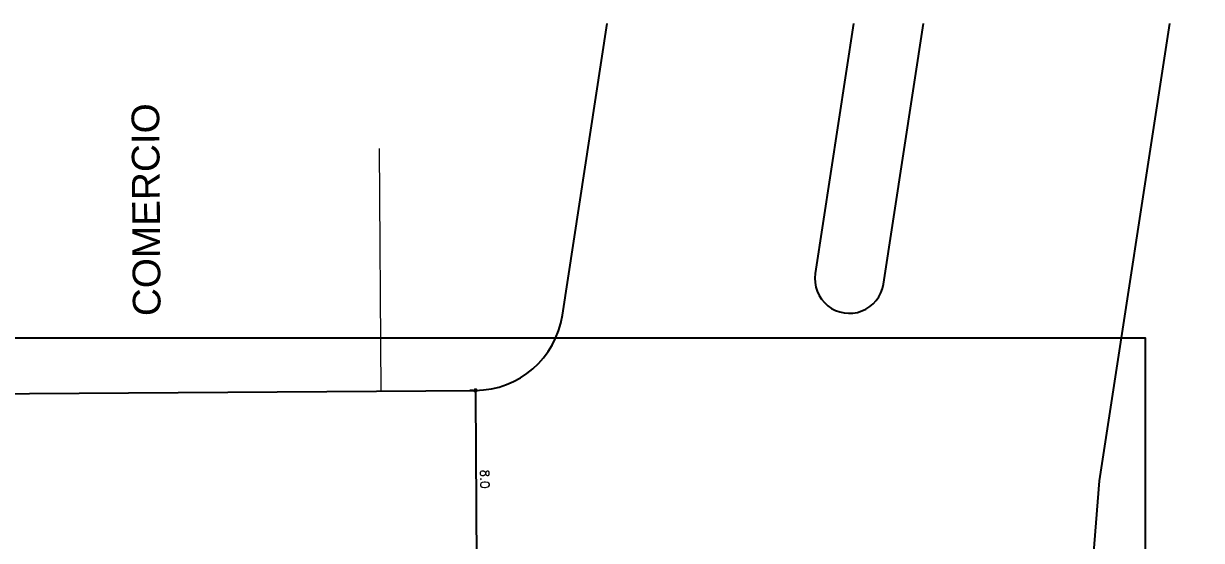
# Model space of a CAD drawing. Extents: x 387222 to 388513, y 9633222 to 9634061.
# Drawn here: x 387808.3 to 387861.5, y 9633369.6 to 9633392.9 of the extents above; entities that cross this region are included whole.
import ezdxf

# ---------------------------------------------------------------- set-up
doc = ezdxf.new("R2010")
doc.units = 0
doc.header["$LTSCALE"] = 0.04921259842519685
doc.header["$PDSIZE"] = -2.5
doc.layers.get('Defpoints').update_dxf_attribs({"color": 8})
for name, color, linetype in [('AI-Cotas', 12, 'Continuous'), ('Camada 1', 7, 'Continuous'), ('MEIO-FIO', 3, 'Continuous')]:
    doc.layers.add(name, color=color, linetype=linetype)
doc.layers.add('Layout', color=8, linetype='Continuous', lineweight=13)
doc.styles.add('RS200', font='romans.shx', dxfattribs={"height": 0.4})
doc.styles.add('T7', font='arial.ttf')
doc.dimstyles.new('Cota 200', dxfattribs={"dimscale": 0.2, "dimtxt": 0.4, "dimasz": 1, "dimexe": 1.25, "dimexo": 0.625, "dimgap": 1, "dimtad": 1, "dimzin": 4, "dimdsep": 46, "dimtxsty": 'RS200', "dimblk": 'DOT', "dimcen": 0.1, "dimclrt": 2, "dimadec": 0, "dimazin": 0, "dimtfac": 1, "dimtix": 1, "dimtmove": 0, "dimatfit": 3, "dimldrblk": 'DOT', "dimfxl": 1, "dimarcsym": 0})

# ---------------------------------------------------------------- blocks, each defined once
blk = doc.blocks.new('A$C16AF3B07')
at = {"layer": 'Layout'}
for q in [(87.5100004177657, 10.93513705208898), (4.177563823759556e-07, 2.272427082061768e-07)]:
    blk.add_line((87.5100004177657, 2.272427082061768e-07), q, dxfattribs=at)
at = {"layer": 'Layout', "insert": (76.3225717433379, 3.451345736160874), "char_height": 1.25, "width": 15.72225240717143, "attachment_point": 1, "rotation": 90, "style": 'T7'}
blk.add_mtext('COMERCIO', dxfattribs=at)
blk = doc.blocks.new('_Dot')
at = {"color": 0, "linetype": 'ByBlock', "lineweight": -2}
blk.add_line((-0.5, 0), (-1, 0), dxfattribs=at)
at = {"color": 0, "linetype": 'ByBlock', "const_width": 0.5}
blk.add_lwpolyline([(-0.25, 0, 1), (0.25, 0, 1)], format="xyb", close=True, dxfattribs=at)
blk = doc.blocks.new('*D76')
at = {"layer": 'AI-Cotas', "color": 0, "lineweight": -2, "transparency": 16777216}
for p, q in [((387828.5869820709, 9633376.389341483), (387828.46198498, 9633376.38848866)), ((387828.7133436782, 9633376.190198962), (387828.7651953141, 9633368.59037584)), ((387828.6415627404, 9633368.389527673), (387828.5165656494, 9633368.38867485))]:
    blk.add_line(p, q, dxfattribs=at)
at = {"layer": 'Defpoints', "color": 0, "transparency": 16777216}
for p in [(387828.7119791616, 9633376.390194306), (387828.7665598311, 9633368.390380496), (387828.7665598309, 9633368.390380496)]:
    blk.add_point(p, dxfattribs=at)
at = {"layer": 'AI-Cotas', "color": 0, "lineweight": -2, "transparency": 16777216, "xscale": 0.2, "yscale": 0.2, "zscale": 0.2}
for p, rotation in [((387828.7119791614, 9633376.390194306), 90.39090828289801), ((387828.7665598309, 9633368.390380496), 270.390908282898)]:
    blk.add_blockref('_Dot', p, dxfattribs=dict(at, rotation=rotation))
at = {"layer": 'AI-Cotas', "color": 2, "transparency": 16777216, "insert": (387829.1392601873, 9633372.393016435), "char_height": 0.4, "attachment_point": 5, "rotation": 270.390908282898, "style": 'RS200'}
blk.add_mtext('8.0', dxfattribs=at)

msp = doc.modelspace()

# ---------------------------------------------------------------- linework, layer by layer
msp.add_lwpolyline([(387858.9517112991, 9633314.76413763), (387734.9517112991, 9633314.76413763), (387734.9517112991, 9633378.76413763), (387858.9517112991, 9633378.76413763)], close=True)
at = {"layer": 'MEIO-FIO'}
for points in [[(387736.9427362485, 9633301.304733546), (387736.9427362485, 9633375.764076395), (387828.7119791617, 9633376.390194306, 0.3682865989644854), (387832.638275089, 9633379.782519387), (387834.6600133583, 9633392.938141175)], [(387845.7891495606, 9633392.938141175), (387844.0561514277, 9633381.66137586, 0.9999999999999999), (387847.1352534173, 9633381.188183606), (387848.9409710992, 9633392.938141175)], [(387861.5006722277, 9633329.25120097), (387857.9102535744, 9633329.154566653, -0.4456637280809655), (387853.8151934777, 9633333.469841985), (387856.900568421, 9633372.313683797), (387860.0701073026, 9633392.938141175)]]:
    msp.add_lwpolyline(points, format="xyb", dxfattribs=at)

# ---------------------------------------------------------------- block references
at = {"layer": 'Camada 1', "rotation": 0.39090828262185}
msp.add_blockref('A$C16AF3B07', (387736.9427362501, 9633375.764076168), dxfattribs=at)

# ---------------------------------------------------------------- dimensions: what is measured, and where the dimension line sits
at = {"layer": 'AI-Cotas'}
dim = msp.add_aligned_dim(p1=(387828.7119791617, 9633376.390194306), p2=(387828.7665598312, 9633368.390380498), distance=-3.037395820633606e-10, dimstyle='Cota 200', override={"dimdec": 1}, dxfattribs=at)
dim.commit()
dim.dimension.update_dxf_attribs({"geometry": '*D76', "text_midpoint": (387829.1392601873, 9633372.393016435)})

doc.saveas('drawing.dxf')
